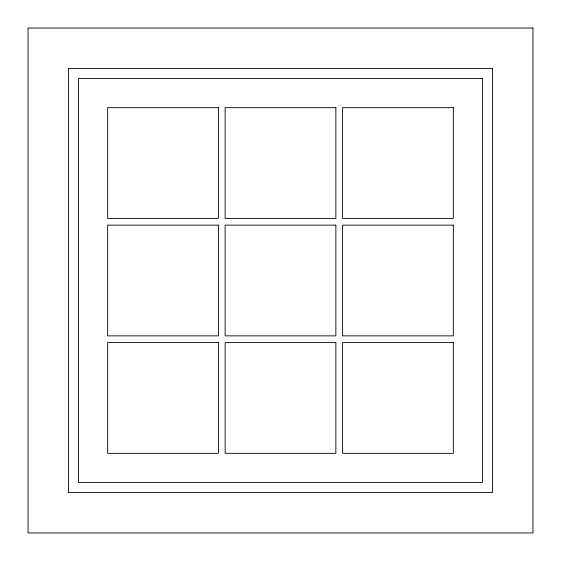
<?xml version="1.0" encoding="UTF-8"?>
<svg xmlns="http://www.w3.org/2000/svg" width="561" height="561" viewBox="0 0 561 561"><rect width="100%" height="100%" fill="white"/><g stroke="black" fill="none" stroke-linecap="round" stroke-linejoin="round"><path stroke-width="0.84" d="M532.95 28.05L28.05 28.05L28.05 532.95L532.95 532.95L532.95 28.05M492.558 68.442L68.442 68.442L68.442 492.558L492.558 492.558L492.558 68.442M482.488 78.512L78.512 78.512L78.512 482.488L482.488 482.488L482.488 78.512M218.404 107.67L107.67 107.67L107.67 218.404L218.404 218.404L218.404 107.67M335.864 107.67L225.136 107.67L225.136 218.404L335.864 218.404L335.864 107.67M453.33 107.67L342.596 107.67L342.596 218.404L453.33 218.404L453.33 107.67M218.404 225.136L107.67 225.136L107.67 335.864L218.404 335.864L218.404 225.136M335.864 225.136L225.136 225.136L225.136 335.864L335.864 335.864L335.864 225.136M453.33 225.136L342.596 225.136L342.596 335.864L453.33 335.864L453.33 225.136M218.404 342.596L107.67 342.596L107.67 453.33L218.404 453.33L218.404 342.596M335.864 342.596L225.136 342.596L225.136 453.33L335.864 453.33L335.864 342.596M453.33 342.596L342.596 342.596L342.596 453.33L453.33 453.33L453.33 342.596"/></g></svg>
